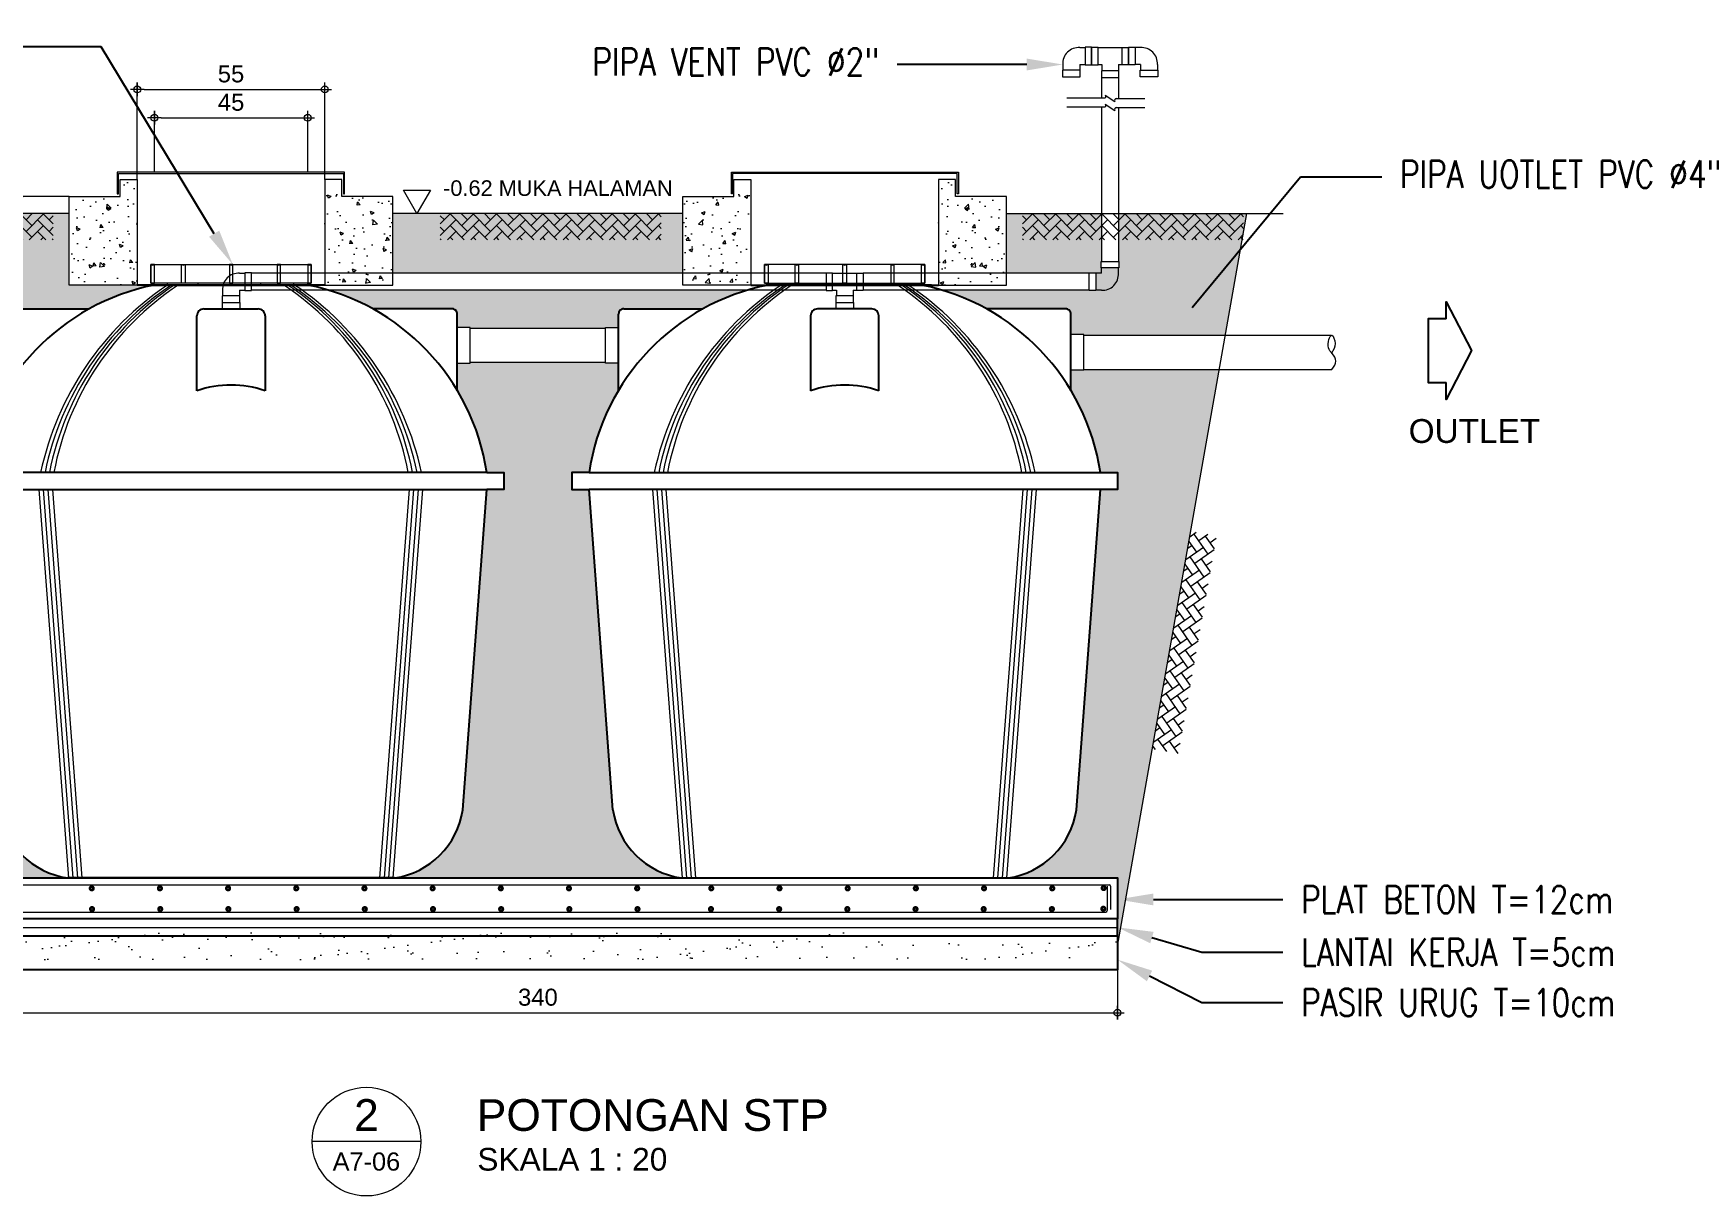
# Model space of a CAD drawing. Header units: millimetres. Extents: x -11 to 1625, y -267 to 180.
# Drawn here: x 839.73 to 863.97, y -136.41 to -119.35 of the extents above; entities that cross this region are included whole.
import ezdxf
from ezdxf import colors
from ezdxf.entities.mleader import LeaderData, LeaderLine
from ezdxf.enums import TextEntityAlignment as Align
from ezdxf.math import Vec2, Vec3

# ---------------------------------------------------------------- set-up
doc = ezdxf.new("R2010")
doc.units = ezdxf.units.MM
for name, color, linetype in [('$RECOVER_961030131422-228', 7, 'Continuous'), ('BALOK DET', 3, 'Continuous'), ('TANK', 5, 'Continuous')]:
    doc.layers.add(name, color=color, linetype=linetype)
for name, color, linetype, lineweight in [('ARSIR', 2, 'Continuous', 5), ('ARSIR WARNA', 43, 'Continuous', 0), ('CONC-SAND', 83, 'Continuous', 5), ('CONCRETE', 8, 'Continuous', 5), ('CONCRETE-COVER', 23, 'Continuous', 5), ('MANHOLE', 6, 'Continuous', 5), ('not', 7, 'Continuous', 20), ('PIPE', 4, 'Continuous', 15), ('plat', 3, 'Continuous', 25), ('STEEL', 20, 'Continuous', 5), ('TEXT KETERANGAN', 7, 'Continuous', 9), ('tul', 41, 'Continuous', 15), ('TULANGAN', 5, 'Continuous', 5), ('u', 6, 'Continuous', 20)]:
    doc.layers.add(name, color=color, linetype=linetype, lineweight=lineweight)
doc.styles.add('7', font='SAS_____.PFB', dxfattribs={"height": 200})
doc.styles.add('ATTR', font='romans.shx', dxfattribs={"width": 0.8, "height": 1.735066})
doc.styles.add('S', font='SIMPLEX', dxfattribs={"width": 1.1})
doc.styles.get("Standard").update_dxf_attribs({"font": 'ARIALUNI.TTF'})
doc.linetypes.add('BATTING', pattern='A,0.0001,-0.1,[134,ltypeshp.shx,S=0.1,R=0,X=-0.1,Y=0],-0.2,[134,ltypeshp.shx,S=0.1,R=180,X=0.1,Y=0],-0.1', length=0.4001)
doc.dimstyles.new('SK-20', dxfattribs={"dimtxt": 0.25, "dimasz": 0.1, "dimexe": 0.1, "dimexo": 0, "dimgap": 0.1, "dimtad": 1, "dimdec": 0, "dimlfac": 20, "dimzin": 12, "dimdsep": 46, "dimtxsty": 'Standard', "dimblk": 'BULAT', "dimcen": 0.1, "dimdle": 0.1, "dimclrd": 256, "dimclre": 256, "dimclrt": 256, "dimadec": 0, "dimazin": 3, "dimtfac": 1, "dimtdec": 0, "dimtix": 1, "dimtofl": 0, "dimtmove": 0, "dimatfit": 3, "dimldrblk": 'BULAT', "dimfxl": 0, "dimtolj": 1, "dimtzin": 0, "dimlwd": -1, "dimlwe": -1, "dimarcsym": 0})

# ---------------------------------------------------------------- blocks, each defined once
blk = doc.blocks.new('BULAT')
for p, q in [((-1, 0), (1, 0)), ((0, -1), (0, 1))]:
    blk.add_line(p, q)
blk.add_circle((0, 0), 0.5)
blk = doc.blocks.new('*D1035')
at = {"layer": 'Defpoints', "color": 0}
for p in [(838.631, -132.942), (855.631, -132.942), (855.631, -133.722)]:
    blk.add_point(p, dxfattribs=at)
at = {"layer": 'u'}
for p, q in [((838.631, -132.942), (838.631, -133.822)), ((855.631, -132.942), (855.631, -133.822)), ((838.731, -133.722), (855.531, -133.722))]:
    blk.add_line(p, q, dxfattribs=at)
at = {"layer": 'u', "xscale": 0.1, "yscale": 0.1, "zscale": 0.1, "rotation": 180}
blk.add_blockref('BULAT', (838.631, -133.722), dxfattribs=at)
at = {"layer": 'u', "xscale": 0.1, "yscale": 0.1, "zscale": 0.1}
blk.add_blockref('BULAT', (855.631, -133.722), dxfattribs=at)
at = {"layer": 'u', "insert": (847.131, -133.495), "char_height": 0.25, "attachment_point": 5}
blk.add_mtext('\\A1;340', dxfattribs=at)
blk = doc.blocks.new('*D1039')
at = {"layer": 'Defpoints', "color": 0}
for p in [(839.482, -121.743), (840.255, -121.743), (840.255, -121.993)]:
    blk.add_point(p, dxfattribs=at)
at = {"layer": 'u'}
for p, q in [((839.482, -121.643), (839.482, -121.543)), ((840.255, -121.743), (839.382, -121.743)), ((840.255, -121.993), (839.382, -121.993)), ((839.482, -122.093), (839.482, -122.193))]:
    blk.add_line(p, q, dxfattribs=at)
at = {"layer": 'u', "xscale": 0.1, "yscale": 0.1, "zscale": 0.1}
for p, rotation in [((839.482, -121.743), 270), ((839.482, -121.993), 90)]:
    blk.add_blockref('BULAT', p, dxfattribs=dict(at, rotation=rotation))
at = {"layer": 'u', "insert": (839.255, -121.868), "char_height": 0.25, "attachment_point": 5, "rotation": 90}
blk.add_mtext('\\A1;5', dxfattribs=at)
blk = doc.blocks.new('Ndtpd')
blk.add_line((0.747, 0), (-0.747, 0))
blk.add_circle((0, 0), 0.747)
at = {"flags": 4}
for tag, height, p in [('NO', 0.5, (0, 0.148)), ('NOLBR', 0.3, (0, -0.398))]:
    blk.add_attdef(tag, text='', height=height, dxfattribs=at).set_placement(p, align=Align.CENTER)
for tag, p, height in [('NDTPD', (1.516, 0.148), 0.5), ('SKALA', (1.523, -0.398), 0.3)]:
    blk.add_attdef(tag, p, '', height=height, dxfattribs=at)
blk = doc.blocks.new('*D1040')
at = {"layer": 'Defpoints', "color": 0}
for p in [(843.755, -120.589), (841.506, -121.389), (843.755, -121.389)]:
    blk.add_point(p, dxfattribs=at)
at = {"layer": 'u'}
for p, q in [((841.506, -121.389), (841.506, -120.489)), ((841.606, -120.589), (843.655, -120.589)), ((843.755, -121.389), (843.755, -120.489))]:
    blk.add_line(p, q, dxfattribs=at)
at = {"layer": 'u', "xscale": 0.1, "yscale": 0.1, "zscale": 0.1, "rotation": 180}
blk.add_blockref('BULAT', (841.506, -120.589), dxfattribs=at)
at = {"layer": 'u', "xscale": 0.1, "yscale": 0.1, "zscale": 0.1}
blk.add_blockref('BULAT', (843.755, -120.589), dxfattribs=at)
at = {"layer": 'u', "insert": (842.631, -120.362), "char_height": 0.25, "attachment_point": 5}
blk.add_mtext('\\A1;45', dxfattribs=at)
blk = doc.blocks.new('*D1041')
at = {"layer": 'Defpoints', "color": 0}
for p in [(844.005, -120.173), (841.255, -121.493), (844.005, -121.493)]:
    blk.add_point(p, dxfattribs=at)
at = {"layer": 'u'}
for p, q in [((841.255, -121.493), (841.255, -120.073)), ((841.355, -120.173), (843.905, -120.173)), ((844.005, -121.493), (844.005, -120.073))]:
    blk.add_line(p, q, dxfattribs=at)
at = {"layer": 'u', "xscale": 0.1, "yscale": 0.1, "zscale": 0.1, "rotation": 180}
blk.add_blockref('BULAT', (841.255, -120.173), dxfattribs=at)
at = {"layer": 'u', "xscale": 0.1, "yscale": 0.1, "zscale": 0.1}
blk.add_blockref('BULAT', (844.005, -120.173), dxfattribs=at)
at = {"layer": 'u', "insert": (842.63, -119.946), "char_height": 0.25, "attachment_point": 5}
blk.add_mtext('\\A1;55', dxfattribs=at)
blk = doc.blocks.new('PEIL')
blk.add_lwpolyline([(-0.188, 0.325), (0.188, 0.325), (0, 0)], close=True)
at = {"style": 'S', "width": 1.1, "flags": 4}
blk.add_attdef('CAT', (0.265, 0.036), '', height=0.2, dxfattribs=at)

msp = doc.modelspace()

# ---------------------------------------------------------------- hatches: boundary and pattern name
at = {"layer": 'ARSIR WARNA'}
h = msp.add_hatch(dxfattribs=at)
h.set_pattern_fill('AR-SAND', color=256, scale=0.01, style=0)
h.set_pattern_definition([(37.5, (-4.61285, -146.54818), (-0.01600031, 0.48941324), [0, -0.38608, 0, -0.4318, 0, -0.41275]), (7.5, (-4.61285, -146.5482), (0.4495233, 0.7168251), [0, -0.20828, 0, -0.34798, 0, -0.13335]), (327.5, (-4.92527, -146.54818), (0.79099237, 0.00143718), [0, -0.127, 0, -0.4572, 0, -0.5969]), (317.5, (-4.9253, -146.5482), (0.76355645, 0.2229293), [0, -0.0635, 0, -0.29972, 0, -0.3429])])
h.paths.add_polyline_path([(840.2551476, -121.9933769), (836.7350737, -121.9934077), (837.0060667, -123.5302857), (839.1237093, -123.5302857), (839.1237093, -123.5176535), (839.3150541, -123.5176535), (839.3150541, -123.4683561, -0.4419456033), (839.3900541, -123.3933561), (840.5498858, -123.3933561, -0.0773210812), (841.5051476, -123.0433561), (841.2551476, -123.0433561), (840.2551476, -123.0433561)])
h.paths.add_polyline_path([(839.3150541, -124.5857332), (839.3150541, -124.0388395), (839.1237093, -124.0388395), (839.1237093, -124.0302857), (837.0942302, -124.0302857), (838.6305796, -132.7433561), (838.6305796, -132.2433561), (838.6305796, -131.7433561), (840.2334937, -131.7433561, -0.3309126337), (839.2305796, -130.7433561), (838.8805796, -126.0433561), (838.6305796, -126.0433561), (838.6305796, -125.7933561), (838.8805796, -125.7933561, -0.0978899912)])
h.paths.add_polyline_path([(848.3150541, -124.5856975), (848.3150541, -124.1888395), (848.1237093, -124.1888395), (848.1237093, -124.1802857), (846.1374499, -124.1802857), (846.1374499, -124.1888395), (845.9461051, -124.1888395), (845.9461051, -124.5856975, -0.0979062404), (846.3805796, -125.7933561), (846.6305796, -125.7933561), (846.6305796, -126.0433561), (846.3805796, -126.0433561), (846.0305796, -130.7433561, -0.3309126337), (845.0276655, -131.7433561), (849.2334937, -131.7433561, -0.3309126337), (848.2305796, -130.7433561), (847.8805796, -126.0433561), (847.6305796, -126.0433561), (847.6305796, -125.7933561), (847.8805796, -125.7933561, -0.0979062404)])
h.paths.add_polyline_path([(848.3150541, -123.4683561, -0.4419456033), (848.3900541, -123.3933561), (849.5500247, -123.3933561, -0.0536291194), (850.2023542, -123.1188908), (844.058805, -123.1188908, -0.0536291194), (844.7111345, -123.3933561), (845.8711051, -123.3933561, -0.4419456033), (845.9461051, -123.4683561), (845.9461051, -123.6676535), (846.1374499, -123.6676535), (846.1374499, -123.6802857), (848.1237093, -123.6802857), (848.1237093, -123.6676535), (848.3150541, -123.6676535)])
h.paths.add_polyline_path([(849.2560126, -121.9933561), (845.0051466, -121.9933831), (845.0051466, -122.8702658), (849.2560126, -122.8702658)])
h.paths.add_polyline_path([(855.3968711, -121.9933561), (854.0060116, -121.9933561), (854.0060116, -122.8700695), (855.2160795, -122.8700695), (855.2160795, -122.8644754), (855.3118256, -122.8644754), (855.3118256, -122.8700695), (855.3967735, -122.8700695), (855.3967735, -122.7923528), (855.3922567, -122.7923528), (855.3922567, -122.6954854), (855.3968711, -122.6954854)])
h.paths.add_polyline_path([(857.5260946, -121.9933561), (855.6454961, -121.9933561), (855.6454961, -122.6954854), (855.6499154, -122.6954854), (855.6499154, -122.7923528), (855.3967735, -122.7923528), (855.3967735, -122.8700695), (855.3118256, -122.8700695), (855.3118256, -123.1242885), (855.2160795, -123.1242885), (855.2160795, -123.1186945), (853.058618, -123.1186945, -0.0536504505), (853.7112735, -123.3933561), (854.8711051, -123.3933561, -0.4419456033), (854.9461051, -123.4683561), (854.9461051, -123.7676535), (855.1374499, -123.7676535), (855.1374499, -123.7802857), (857.2110107, -123.7802857)])
h.paths.add_polyline_path([(857.1228472, -124.2802857), (855.1374499, -124.2802857), (855.1374499, -124.2888395), (854.9461051, -124.2888395), (854.9461051, -124.5857332, -0.0978899912), (855.3805796, -125.7933561), (855.6305796, -125.7933561), (855.6305796, -126.0433561), (855.3805796, -126.0433561), (855.0305796, -130.7433561, -0.3309126337), (854.0276655, -131.7433561), (855.6305796, -131.7433561), (855.6305796, -132.2433561), (855.6305796, -132.7433561)])
h.paths.add_polyline_path([(837.709491, -131.7183561), (838.5737767, -131.7183561), (838.5737767, -132.1683561), (837.709491, -132.1683561)], flags=25)
h.paths.add_polyline_path([(837.4954599, -124.5821481), (838.7514123, -124.5821481), (838.7514123, -124.9571481), (837.4954599, -124.9571481)], flags=24)
h = msp.add_hatch(dxfattribs=at)
h.set_pattern_fill('AR-HBONE', color=256, scale=0.03, style=0)
h.set_pattern_definition([(135.0005, (1162.1481, -35.95721), (-1.485e-06, 0.169705627), [0.36, -0.12]), (45.0005, (1162.06324, -35.87236), (-1.485e-06, 0.169705627), [0.36, -0.12])])
h.paths.add_polyline_path([(836.7818511, -121.9934073), (840.0221293, -121.9933789), (840.0221327, -122.3778561), (836.7818544, -122.3778844)])
h = msp.add_hatch(dxfattribs=at)
h.set_pattern_fill('AR-HBONE', color=256, scale=0.03, style=0)
h.set_pattern_definition([(45, (523.57271, -35.96001), (1e-17, 0.169705627), [0.36, -0.12]), (135, (523.65756, -35.87516), (1e-17, 0.169705627), [0.36, -0.12])])
h.paths.add_polyline_path([(848.9397076, -121.9933561), (845.6994293, -121.9933561), (845.6994293, -122.3778333), (848.9397076, -122.3778333)])
h = msp.add_hatch(dxfattribs=at)
h.set_pattern_fill('AR-HBONE', color=256, scale=0.03, style=0)
h.set_pattern_definition([(45, (532.11228, -35.96001), (1e-17, 0.169705627), [0.36, -0.12]), (135, (532.19713, -35.87516), (1e-17, 0.169705627), [0.36, -0.12])])
h.paths.add_polyline_path([(857.4792787, -121.9933561), (854.2390005, -121.9933561), (854.2390005, -122.3778333), (857.4792787, -122.3778333)])
h = msp.add_hatch(dxfattribs=at)
h.set_pattern_fill('AR-HBONE', color=256, scale=0.03, angle=80, style=0)
h.set_pattern_definition([(125, (554.9508, 14.14422), (-0.167127418, 0.029469073), [0.36, -0.12]), (215, (554.88197, 14.24252), (-0.167127418, 0.029469073), [0.36, -0.12])])
h.paths.add_polyline_path([(856.7084936, -126.6623088), (856.1458252, -129.8533599), (856.5244613, -129.9201237), (857.0871297, -126.7290726)])
h = msp.add_hatch(dxfattribs=at)
h.set_pattern_fill('AR-SAND', color=256, scale=0.01, style=0)
h.set_pattern_definition([(37.5, (838.63066, -132.94245), (-0.016, 0.489413), [0, -0.38608, 0, -0.4318, 0, -0.41275]), (7.5, (838.63066, -132.94245), (0.449523, 0.716825), [0, -0.20828, 0, -0.34798, 0, -0.13335]), (327.5, (838.31824, -132.94245), (0.790992, 0.001437), [0, -0.127, 0, -0.4572, 0, -0.5969]), (317.5, (838.31824, -132.94245), (0.763556, 0.22293), [0, -0.0635, 0, -0.29972, 0, -0.3429])])
h.paths.add_polyline_path([(855.6308191, -132.5433561), (838.6306594, -132.5433561), (838.6306594, -132.9424506), (855.6308191, -132.9424506)])
at = {"layer": 'CONCRETE'}
h = msp.add_hatch(dxfattribs=at)
h.set_pattern_fill('AR-CONC', color=256, scale=0.075, style=0)
h.set_pattern_definition([(130, (1268.46745, -7.07223), (-0.53794514, -0.0470641), [0.05625, -0.61875]), (185, (1268.46745, -7.0722), (0.1040635, 0.5641441), [0.045, -0.495]), (79.5486, (1268.4226, -7.07615), (-0.43388204, 0.51707966), [0.04780514, -0.5258566]), (133.8158, (1268.46745, -6.9222), (-0.8004308, -0.1241393), [0.084375, -0.928125]), (83.3644, (1268.40074, -6.9326), (-0.700997, 0.7305884), [0.0717077, -0.7887847]), (188.8158, (1268.46745, -6.9222), (-0.7009965, 0.730589), [0.0675, -0.7425]), (159, (1268.39245, -6.95973), (-0.4476803, -0.30196417), [0.05625, -0.61875]), (214, (1268.39245, -6.9597), (-0.1824865, 0.5438625), [0.045, -0.495]), (108.5486, (1268.35514, -6.9849), (-0.630167, 0.2418979), [0.04780514, -0.5258566]), (142.5, (1268.46745, -7.07223), (-0.00911989, 0.24967039), [0, -0.489, 0, -0.5025, 0, -0.496875]), (172.5, (1268.46745, -7.07223), (-0.19730215, 0.29580878), [0, -0.2865, 0, -0.47775, 0, -0.189375]), (212.5, (1268.6347, -7.07223), (-0.40036683, -0.01691615), [0, -0.1875, 0, -0.585, 0, -0.77625]), (222.5, (1268.7097, -7.07223), (-0.43738963, 0.07507874), [0, -0.24375, 0, -0.3885, 0, -0.55125])])
h.paths.add_polyline_path([(844.0051466, -123.0433561), (845.0051466, -123.0433561), (845.0051466, -121.7433561), (844.2551466, -121.7433561), (844.2551466, -121.4933561), (844.0051466, -121.4933561)])
h.paths.add_polyline_path([(840.2551476, -123.0433561), (841.2551476, -123.0433561), (841.2551476, -121.4933561), (841.0051476, -121.4933561), (841.0051476, -121.7433561), (840.2551476, -121.7433561)])
h = msp.add_hatch(dxfattribs=at)
h.set_pattern_fill('AR-CONC', color=256, scale=0.075, style=0)
h.set_pattern_definition([(50, (425.7937, -7.07223), (0.53794514, -0.0470641), [0.05625, -0.61875]), (355, (425.7937, -7.0722), (-0.1040635, 0.5641441), [0.045, -0.495]), (100.4514, (425.83854, -7.07615), (0.43388204, 0.51707966), [0.04780514, -0.5258566]), (46.1842, (425.7937, -6.9222), (0.8004308, -0.1241393), [0.084375, -0.928125]), (96.6356, (425.8604, -6.9326), (0.700997, 0.7305884), [0.0717077, -0.7887847]), (351.1842, (425.7937, -6.9222), (0.7009965, 0.730589), [0.0675, -0.7425]), (21, (425.8687, -6.95973), (0.4476803, -0.30196417), [0.05625, -0.61875]), (326, (425.8687, -6.9597), (0.1824865, 0.5438625), [0.045, -0.495]), (71.4514, (425.906, -6.9849), (0.630167, 0.2418979), [0.04780514, -0.5258566]), (37.5, (425.79371, -7.07223), (0.00911989, 0.24967039), [0, -0.489, 0, -0.5025, 0, -0.496875]), (7.5, (425.79371, -7.07223), (0.19730215, 0.29580878), [0, -0.2865, 0, -0.47775, 0, -0.189375]), (327.5, (425.62646, -7.07223), (0.40036683, -0.01691615), [0, -0.1875, 0, -0.585, 0, -0.77625]), (317.5, (425.55146, -7.07223), (0.43738963, 0.07507874), [0, -0.24375, 0, -0.3885, 0, -0.55125])])
h.paths.add_polyline_path([(850.2560126, -121.4933561), (850.0060126, -121.4933561), (850.0060126, -121.7433561), (849.2560126, -121.7433561), (849.2560126, -123.0433561), (850.2560126, -123.0433561)])
h.paths.add_polyline_path([(854.0060116, -121.7433561), (853.2560116, -121.7433561), (853.2560116, -121.4933561), (853.0060116, -121.4933561), (853.0060116, -123.0433561), (854.0060116, -123.0433561)])

# ---------------------------------------------------------------- linework, layer by layer
at = {"color": 7}
for points in [[(860.4514677, -123.5390704), (860.4514677, -123.2906809), (860.8220052, -124.0061882), (860.8220052, -124.0061882), (860.4514677, -124.7216955), (860.4514677, -124.4733059)], [(860.4514677, -123.5390704), (860.1867975, -123.5390704), (860.1867975, -124.4733059), (860.4514677, -124.4733059)]]:
    msp.add_lwpolyline(points, dxfattribs=at)
at = {"layer": 'ARSIR', "color": 1, "linetype": 'BATTING', "ltscale": 0.25}
msp.add_line((838.6305796, -132.4683561), (855.6305796, -132.4683561), dxfattribs=at)
at = {"layer": 'BALOK DET', "color": 4, "const_width": 0.04, "flags": 128}
for points in [[(840.611946, -131.8960232, 1), (840.561946, -131.8960232, 1)], [(841.611946, -131.8960232, 1), (841.561946, -131.8960232, 1)], [(842.611946, -131.8960232, 1), (842.561946, -131.8960232, 1)], [(843.611946, -131.8960232, 1), (843.561946, -131.8960232, 1)], [(844.611946, -131.8960232, 1), (844.561946, -131.8960232, 1)], [(845.611946, -131.8960232, 1), (845.561946, -131.8960232, 1)], [(846.611946, -131.8960232, 1), (846.561946, -131.8960232, 1)], [(847.611946, -131.8960232, 1), (847.561946, -131.8960232, 1)], [(848.611946, -131.8960232, 1), (848.561946, -131.8960232, 1)], [(849.6492132, -131.8960232, -1), (849.6992132, -131.8960232, -1)], [(850.6492132, -131.8960232, -1), (850.6992132, -131.8960232, -1)], [(851.6492132, -131.8960232, -1), (851.6992132, -131.8960232, -1)], [(852.6492132, -131.8960232, -1), (852.6992132, -131.8960232, -1)], [(853.6492132, -131.8960232, -1), (853.6992132, -131.8960232, -1)], [(854.6492132, -131.8960232, -1), (854.6992132, -131.8960232, -1)], [(855.4037132, -131.891512, -1), (855.4537132, -131.891512, -1)], [(840.616946, -132.2005232, 1), (840.566946, -132.2005232, 1)], [(841.616946, -132.2005232, 1), (841.566946, -132.2005232, 1)], [(842.616946, -132.2005232, 1), (842.566946, -132.2005232, 1)], [(843.616946, -132.2005232, 1), (843.566946, -132.2005232, 1)], [(844.616946, -132.2005232, 1), (844.566946, -132.2005232, 1)], [(845.616946, -132.2005232, 1), (845.566946, -132.2005232, 1)], [(846.616946, -132.2005232, 1), (846.566946, -132.2005232, 1)], [(847.616946, -132.2005232, 1), (847.566946, -132.2005232, 1)], [(848.616946, -132.2005232, 1), (848.566946, -132.2005232, 1)], [(849.6442132, -132.2005232, -1), (849.6942132, -132.2005232, -1)], [(850.6442132, -132.2005232, -1), (850.6942132, -132.2005232, -1)], [(851.6442132, -132.2005232, -1), (851.6942132, -132.2005232, -1)], [(852.6442132, -132.2005232, -1), (852.6942132, -132.2005232, -1)], [(853.6442132, -132.2005232, -1), (853.6942132, -132.2005232, -1)], [(854.6442132, -132.2005232, -1), (854.6942132, -132.2005232, -1)], [(855.3987132, -132.196012, -1), (855.4487132, -132.196012, -1)]]:
    msp.add_lwpolyline(points, format="xyb", close=True, dxfattribs=at)
at = {"layer": 'CONC-SAND', "lineweight": 9, "ltscale": 3}
for p, q in [((854.8881283, -120.2967426, 10.5785426), (855.4318673, -120.2967426, 10.5785426)), ((854.8881283, -120.4288182, 10.5785426), (855.4318673, -120.4288182, 10.5785426)), ((855.4525962, -120.2549983, 10.5785426), (855.5934337, -120.3485729, 10.5785426)), ((855.4525962, -120.387074, 10.5785426), (855.5934337, -120.4806485, 10.5785426)), ((855.6141627, -120.3068286, 10.5785426), (856.0315981, -120.3068286, 10.5785426)), ((855.6141627, -120.4389043, 10.5785426), (856.0315981, -120.4389043, 10.5785426))]:
    msp.add_line(p, q, dxfattribs=at)
for centre, radius, start, end in [((855.4382615, -120.273899, 10.5785426), 0.0237216, 254.36226122, 52.82248498), ((855.4382615, -120.4059746, 10.5785426), 0.0237216, 254.36226122, 52.82248498), ((855.6134906, -120.3325137, 10.5785426), 0.0256938, 88.50109251, 218.68365369), ((855.6134906, -120.4645893, 10.5785426), 0.0256938, 88.50109251, 218.68365369)]:
    msp.add_arc(centre, radius, start, end, dxfattribs=at)
at = {"layer": 'CONCRETE-COVER'}
for p, q in [((840.2551182, -121.9933769), (836.198755, -121.9934124)), ((849.2560126, -121.9933561), (845.0051466, -121.9933831)), ((854.0060116, -121.9933561), (858.0623748, -121.9933561)), ((855.6305796, -132.7433561), (857.5260946, -121.9933561))]:
    msp.add_line(p, q, dxfattribs=at)
for points in [[(840.2551476, -123.0433561), (840.2551476, -121.7433561), (841.0051476, -121.7433561), (841.0051476, -121.4933561), (841.2551476, -121.4933561), (841.2551476, -123.0433561), (840.2551476, -123.0433561)], [(845.0051466, -123.0433561), (845.0051466, -121.7433561), (844.2551466, -121.7433561), (844.2551466, -121.4933561), (844.0051466, -121.4933561), (844.0051466, -123.0433561), (845.0051466, -123.0433561)], [(849.2560126, -123.0433561), (849.2560126, -121.7433561), (850.0060126, -121.7433561), (850.0060126, -121.4933561), (850.2560126, -121.4933561), (850.2560126, -123.0433561), (849.2560126, -123.0433561)], [(854.0060116, -123.0433561), (854.0060116, -121.7433561), (853.2560116, -121.7433561), (853.2560116, -121.4933561), (853.0060116, -121.4933561), (853.0060116, -123.0433561), (854.0060116, -123.0433561)]]:
    msp.add_lwpolyline(points, dxfattribs=at)
at = {"layer": 'MANHOLE', "ltscale": 3}
for p, q in [((841.5051476, -123.0433561), (841.5051476, -123.0166491)), ((841.7004333, -123.0433561), (841.7004333, -123.0166491)), ((842.146542, -123.0433561), (842.146542, -123.0166491)), ((843.0657574, -123.0433561), (843.0657574, -123.0166491)), ((843.5521078, -123.0433561), (843.5521078, -123.0166491)), ((843.7551476, -123.0433561), (843.7551476, -123.0166491)), ((850.5060116, -123.0433561), (850.5060116, -123.0166491)), ((850.7090515, -123.0433561), (850.7090515, -123.0166491)), ((851.1954018, -123.0433561), (851.1954018, -123.0166491)), ((852.1146172, -123.0433561), (852.1146172, -123.0166491)), ((852.5607259, -123.0433561), (852.5607259, -123.0166491)), ((852.7560116, -123.0433561), (852.7560116, -123.0166491))]:
    msp.add_line(p, q, dxfattribs=at)
for points in [[(843.8051476, -123.0166491), (841.4560116, -123.0166491), (841.4560116, -122.7410633), (843.8051476, -122.7410633)], [(841.5060116, -122.7410633), (841.4560116, -122.7410633), (841.4560116, -123.0166491), (841.5060116, -123.0166491)], [(841.905271, -122.7410633), (841.955271, -122.7410633), (841.955271, -123.0166491), (841.905271, -123.0166491)], [(842.6555796, -122.7410633), (842.6055796, -122.7410633), (842.6055796, -123.0166491), (842.6555796, -123.0166491)], [(843.3558882, -122.7410633), (843.3058882, -122.7410633), (843.3058882, -123.0166491), (843.3558882, -123.0166491)], [(843.8051476, -122.7410633), (843.7551476, -122.7410633), (843.7551476, -123.0166491), (843.8051476, -123.0166491)], [(850.4560116, -123.0166491), (852.8051476, -123.0166491), (852.8051476, -122.7410633), (850.4560116, -122.7410633)], [(850.4560116, -122.7410633), (850.5060116, -122.7410633), (850.5060116, -123.0166491), (850.4560116, -123.0166491)], [(850.905271, -122.7410633), (850.955271, -122.7410633), (850.955271, -123.0166491), (850.905271, -123.0166491)], [(851.6055796, -122.7410633), (851.6555796, -122.7410633), (851.6555796, -123.0166491), (851.6055796, -123.0166491)], [(852.3558882, -122.7410633), (852.3058882, -122.7410633), (852.3058882, -123.0166491), (852.3558882, -123.0166491)], [(852.7551476, -122.7410633), (852.8051476, -122.7410633), (852.8051476, -123.0166491), (852.7551476, -123.0166491)]]:
    msp.add_lwpolyline(points, close=True, dxfattribs=at)
for centre in [(841.4810116, -122.717271), (841.930271, -122.717271), (842.6305796, -122.717271), (843.3308882, -122.717271), (843.7801476, -122.717271), (850.4810116, -122.717271), (850.930271, -122.717271), (851.6305796, -122.717271), (852.3308882, -122.717271), (852.7801476, -122.717271)]:
    msp.add_arc(centre, 0.0345119, 223.58202125, 316.41797875, dxfattribs=at)
at = {"layer": 'PIPE', "ltscale": 3}
for p, q in [((855.0779442, -119.5585417, -7.0523617), (855.1567822, -119.5585417, 3.7377517)), ((855.346397, -119.5585516, 32.1587695), (855.6997203, -119.5585516, 32.1587695)), ((855.9681731, -119.5585417, -7.0523617), (855.8893351, -119.5585417, 3.7377517)), ((854.8293192, -119.8071667, -7.0523617), (854.8293192, -119.8921147, -7.0523617)), ((855.0779442, -119.8071667, 3.7377517), (855.1567822, -119.8071667, 3.7377517)), ((855.0779442, -119.8071667, -7.0523617), (855.0779442, -119.8921147, -7.0523617)), ((855.346397, -119.8071766, 32.1587695), (855.4011836, -119.8071766, 32.1587695)), ((855.3968711, -119.9954045, 21.368656), (855.3968711, -120.2967426, 21.368656)), ((855.4011836, -119.8071766, -6.8407909), (855.4011836, -119.9015358, -6.8407909)), ((855.6449336, -119.8071766, 32.1587695), (855.6997203, -119.8071766, 32.1587695)), ((855.6449336, -119.8071766, -6.8407909), (855.6449336, -119.9015358, -6.8407909)), ((855.6454961, -119.9954045, 21.368656), (855.6454961, -120.3068286, 21.368656)), ((855.9681731, -119.8071667, 3.7377517), (855.8893351, -119.8071667, 3.7377517)), ((855.9681731, -119.8071667, -7.0523617), (855.9681731, -119.8921147, -7.0523617)), ((856.2167981, -119.8071667, -7.0523617), (856.2167981, -119.8921147, -7.0523617)), ((855.3968711, -120.4288182, 21.368656), (855.3968711, -122.6954854, 21.368656)), ((855.6454961, -120.4389043, 21.368656), (855.6454961, -122.6954854, 21.368656)), ((842.7548921, -122.8701683), (842.8337301, -122.8701683, 10.7901134)), ((851.3600492, -122.8702658, 10.7901134), (842.9294762, -122.8702658, 10.7901134)), ((851.4539179, -122.8699818, 38.9995603), (851.8072413, -122.8699818, 38.9995603)), ((855.2160795, -122.8700695, 10.5785426), (851.90111, -122.8700695, 10.5785426)), ((855.3967735, -122.8700695, 10.5785426), (855.3118256, -122.8700695, 10.5785426)), ((855.3967735, -122.8700695, 21.368656), (855.3967735, -122.7912315, 21.368656)), ((855.6453985, -122.8700695, 10.5785426), (855.6453985, -122.7912315, 21.368656)), ((842.5062671, -123.1187933), (842.5062671, -123.2037413)), ((842.7548921, -123.1187933, 10.7901134), (842.8337301, -123.1187933, 10.7901134)), ((842.7548921, -123.1187933), (842.7548921, -123.2037413)), ((851.3600492, -123.1188908, 10.7901134), (842.9294762, -123.1188908, 10.7901134)), ((851.4539179, -123.1186068, 38.9995603), (851.5087046, -123.1186068, 38.9995603)), ((851.5087046, -123.1186068), (851.5087046, -123.2037413)), ((851.7524546, -123.1186068, 38.9995603), (851.8072413, -123.1186068, 38.9995603)), ((851.7524546, -123.1186068), (851.7524546, -123.2037413)), ((855.2160795, -123.1186945, 10.5785426), (851.90111, -123.1186945, 10.5785426)), ((855.3967735, -123.1186945, 10.5785426), (855.3118256, -123.1186945, 10.5785426))]:
    msp.add_line(p, q, dxfattribs=at)
at = {"layer": 'PIPE'}
for p, q in [((848.1221525, -123.6802857), (846.1374499, -123.6802857)), ((855.1390067, -123.7802857), (858.7700878, -123.7802857)), ((848.1221525, -124.1802857), (846.1374499, -124.1802857)), ((855.1390067, -124.2802857), (858.7759077, -124.2802857))]:
    msp.add_line(p, q, dxfattribs=at)
at = {"layer": 'PIPE', "ltscale": 3}
for points, elevation in [([(855.2525283, -119.5529477), (855.1567822, -119.5529477), (855.1567822, -119.8127608), (855.2525283, -119.8127608)], 3.7377517), ([(855.2525283, -119.8102136), (855.346397, -119.8102136), (855.346397, -119.5554949), (855.2525283, -119.5554949)], 3.7377517), ([(855.793589, -119.8102136), (855.6997203, -119.8102136), (855.6997203, -119.5554949), (855.793589, -119.5554949)], 3.7377517), ([(855.793589, -119.5529477), (855.8893351, -119.5529477), (855.8893351, -119.8127608), (855.793589, -119.8127608)], 3.7377517), ([(855.0835382, -119.9878608), (855.0835382, -119.8921147), (854.8237251, -119.8921147), (854.8237251, -119.9878608)], -7.0523617), ([(855.650418, -119.9954045), (855.650418, -119.9015358), (855.3956993, -119.9015358), (855.3956993, -119.9954045)], -6.8407909), ([(855.962579, -119.9878608), (855.962579, -119.8921147), (856.2223921, -119.8921147), (856.2223921, -119.9878608)], -7.0523617), ([(842.9294762, -122.8645743), (842.8337301, -122.8645743), (842.8337301, -123.1243874), (842.9294762, -123.1243874)], 10.7901134), ([(851.3600492, -123.1216438), (851.4539179, -123.1216438), (851.4539179, -122.8669251), (851.3600492, -122.8669251)], 10.5785426), ([(851.90111, -123.1216438), (851.8072413, -123.1216438), (851.8072413, -122.8669251), (851.90111, -122.8669251)], 10.5785426), ([(855.2160795, -122.8644754), (855.3118256, -122.8644754), (855.3118256, -123.1242885), (855.2160795, -123.1242885)], 10.5785426)]:
    msp.add_lwpolyline(points, close=True, dxfattribs=dict(at, elevation=elevation))
at = {"layer": 'PIPE', "elevation": 21.368656}
msp.add_lwpolyline([(855.3922567, -122.6954854), (855.6499154, -122.6954854), (855.6499154, -122.7923528), (855.3922567, -122.7923528)], close=True, dxfattribs=at)
at = {"layer": 'PIPE', "ltscale": 3}
for points in [[(842.7604862, -123.2994874), (842.7604862, -123.2037413), (842.500673, -123.2037413), (842.500673, -123.2994874)], [(842.5032202, -123.3933561), (842.5032202, -123.2994874), (842.757939, -123.2994874), (842.757939, -123.3933561)], [(851.7604862, -123.2994874), (851.7604862, -123.2037413), (851.500673, -123.2037413), (851.500673, -123.2994874)], [(851.5032202, -123.3933561), (851.5032202, -123.2994874), (851.757939, -123.2994874), (851.757939, -123.3933561)]]:
    msp.add_lwpolyline(points, close=True, dxfattribs=at)
at = {"layer": 'PIPE'}
for points in [[(846.1374499, -123.6676535), (845.9461051, -123.6676535), (845.9461051, -124.1888395), (846.1374499, -124.1888395)], [(848.1237093, -123.6676535), (848.3150541, -123.6676535), (848.3150541, -124.1888395), (848.1237093, -124.1888395)], [(855.1374499, -123.7676535), (854.9461051, -123.7676535), (854.9461051, -124.2888395), (855.1374499, -124.2888395)]]:
    msp.add_lwpolyline(points, close=True, dxfattribs=at)
at = {"layer": 'PIPE', "ltscale": 3}
for centre, start, end in [((855.0621602, -119.7913828, -7.0523617), 86.12194351, 183.87805649), ((855.983957, -119.7913828, -7.0523617), 356.12194351, 93.87805649), ((842.7391082, -123.1030094), 86.12194351, 183.87805649), ((855.4125575, -122.8858534, 10.5785426), 266.12194351, 3.87805649)]:
    msp.add_arc(centre, 0.2333754, start, end, dxfattribs=at)
msp.add_spline([(858.7759077, -124.2802857), (858.8361595, -124.1583096), (858.7803171, -124.046713), (858.7253612, -123.963015), (858.7759077, -123.7802857), (858.8221979, -123.9002426), (858.7733344, -124.0397378)], degree=3, dxfattribs=at)
at = {"layer": 'plat', "color": 3}
msp.add_line((855.6305796, -131.7433561), (855.6305796, -132.3433561), dxfattribs=at)
for points in [[(838.6305796, -131.7433561), (855.6305796, -131.7433561), (855.6305796, -132.3433561), (838.6305796, -132.3433561)], [(838.6305796, -132.3433561), (838.6305796, -132.5933561), (855.6308191, -132.5933561), (855.6308191, -132.3433561)], [(855.6308191, -133.0933561), (838.6306594, -133.0933561), (838.6306594, -132.5933561), (855.6308191, -132.5933561)]]:
    msp.add_lwpolyline(points, close=True, dxfattribs=at)
at = {"layer": 'STEEL', "lineweight": 9}
for points in [[(844.2779496, -121.7063506), (844.2929496, -121.7063506), (844.2929496, -121.3893544), (840.9600493, -121.3893544), (840.9600493, -121.7059779), (840.9793039, -121.7059779), (840.9793039, -121.4043544), (844.2779496, -121.4043544), (844.2779496, -121.7063506)], [(849.9832096, -121.7063506), (849.9682096, -121.7063506), (849.9682096, -121.3893544), (853.3011099, -121.3893544), (853.3011099, -121.7059779), (853.2818553, -121.7059779), (853.2818553, -121.4043544), (849.9832096, -121.4043544), (849.9832096, -121.7063506)]]:
    msp.add_lwpolyline(points, dxfattribs=at)
at = {"layer": 'TANK', "color": 7}
for p, q in [((841.5051476, -123.0433561), (841.2551476, -123.0433561)), ((844.0051466, -123.0433561), (843.7555796, -123.0433561)), ((850.2560126, -123.0433561), (850.5055796, -123.0433561)), ((852.7560116, -123.0433561), (853.0060116, -123.0433561))]:
    msp.add_line(p, q, dxfattribs=at)
at = {"layer": 'TANK'}
for p, q in [((842.6305796, -123.0433561), (841.3555796, -123.0433561)), ((841.3555796, -123.0433561), (843.7805796, -123.0433561)), ((843.9055796, -123.0433561), (842.6305796, -123.0433561)), ((850.3555796, -123.0433561), (851.6305796, -123.0433561)), ((852.9055796, -123.0433561), (850.4805796, -123.0433561)), ((851.6305796, -123.0433561), (852.9055796, -123.0433561)), ((839.3900541, -123.3933561), (840.5498858, -123.3933561)), ((842.1305796, -124.5933561), (842.1305796, -123.4933561)), ((842.2304847, -123.3933561), (843.0306746, -123.3933561)), ((843.1305796, -123.4933561), (843.1305796, -124.5933561)), ((845.8711051, -123.3933561), (844.7111345, -123.3933561)), ((845.9461051, -124.5933561), (845.9461051, -123.4683561)), ((848.3150541, -124.5933561), (848.3150541, -123.4683561)), ((848.3900541, -123.3933561), (849.5500247, -123.3933561)), ((851.1305796, -123.4933561), (851.1305796, -124.5933561)), ((852.0306746, -123.3933561), (851.2304847, -123.3933561)), ((852.1305796, -124.5933561), (852.1305796, -123.4933561)), ((854.8711051, -123.3933561), (853.7112735, -123.3933561)), ((854.9461051, -124.5933561), (854.9461051, -123.4683561)), ((846.0305796, -130.7433561), (846.3805796, -126.0433561)), ((848.2305796, -130.7433561), (847.8805796, -126.0433561)), ((855.0305796, -130.7433561), (855.3805796, -126.0433561)), ((845.0276655, -131.7433561), (840.2334937, -131.7433561)), ((849.2334937, -131.7433561), (854.0276655, -131.7433561))]:
    msp.add_line(p, q, dxfattribs=at)
for points in [[(846.3805796, -125.7933561), (838.8805796, -125.7933561)], [(846.3805796, -125.7933561), (846.6305796, -125.7933561), (846.6305796, -126.0433561), (846.3805796, -126.0433561)], [(847.8805796, -125.7933561), (847.6305796, -125.7933561), (847.6305796, -126.0433561), (847.8805796, -126.0433561)], [(847.8805796, -125.7933561), (855.3805796, -125.7933561)], [(855.3805796, -125.7933561), (855.6305796, -125.7933561), (855.6305796, -126.0433561), (855.3805796, -126.0433561)], [(838.8805796, -126.0433561), (838.8805796, -126.0433561), (846.3805796, -126.0433561)], [(855.3805796, -126.0433561), (855.3805796, -126.0433561), (847.8805796, -126.0433561)]]:
    msp.add_lwpolyline(points, dxfattribs=at)
for centre, radius, start, end in [((842.1523959, -126.2885109), 3.3090724, 101.2796654, 171.39419428), ((843.1091897, -126.2883071), 3.3086204, 8.60342095, 78.74155784), ((851.1519696, -126.2883071), 3.3086204, 101.25844216, 171.39657905), ((852.1087633, -126.2885109), 3.3090724, 8.60580572, 78.7203346), ((842.2305321, -123.4933086), 0.0999525, 89.97278736, 180.02721264), ((843.0306271, -123.4933086), 0.0999525, 359.97278736, 90.02721264), ((845.8744655, -123.4649956), 0.0717183, 357.31435742, 92.68564258), ((848.3866937, -123.4649956), 0.0717183, 87.31435742, 182.68564258), ((851.2305321, -123.4933086), 0.0999525, 89.97278736, 180.02721264), ((852.0306271, -123.4933086), 0.0999525, 359.97278736, 90.02721264), ((854.8744655, -123.4649956), 0.0717183, 357.31435742, 92.68564258), ((842.6305796, -126.0546693), 1.5444857, 71.11120752, 108.88879248), ((851.6305796, -126.0546693), 1.5444857, 71.11120752, 108.88879248), ((840.4047949, -130.5686374), 1.1871429, 188.46329673, 261.70342481), ((844.8563643, -130.5686374), 1.1871429, 278.29657519, 351.53670327), ((849.4047949, -130.5686374), 1.1871429, 188.46329673, 261.70342481), ((853.8563643, -130.5686374), 1.1871429, 278.29657519, 351.53670327)]:
    msp.add_arc(centre, radius, start, end, dxfattribs=at)
at = {"layer": 'tul'}
for p, q in [((838.7484174, -131.8434733), (855.5105796, -131.8433561)), ((855.4805796, -131.866012), (855.4805796, -132.2233561)), ((855.5305796, -131.8633561), (855.5305796, -132.205012)), ((838.8005796, -132.2433561), (855.4605796, -132.2433561))]:
    msp.add_line(p, q, dxfattribs=at)
for centre, start, end in [((855.5105796, -131.8633561), 0, 90), ((855.4605796, -132.2233561), 270, 0)]:
    msp.add_arc(centre, 0.02, start, end, dxfattribs=at)
at = {"layer": 'TULANGAN'}
for p, q in [((840.2507241, -131.7433561), (839.8164384, -126.0433561)), ((840.316435, -131.7433561), (839.8821493, -126.0433561)), ((840.3823181, -131.7433561), (839.9480324, -126.0433561)), ((840.4486615, -131.7433561), (840.0143758, -126.0433561)), ((844.8124977, -131.7433561), (845.2467834, -126.0433561)), ((844.8788411, -131.7433561), (845.3131268, -126.0433561)), ((844.9447242, -131.7433561), (845.3790099, -126.0433561)), ((845.0104351, -131.7433561), (845.4447208, -126.0433561)), ((849.2507241, -131.7433561), (848.8164384, -126.0433561)), ((849.316435, -131.7433561), (848.8821493, -126.0433561)), ((849.3823181, -131.7433561), (848.9480324, -126.0433561)), ((849.4486615, -131.7433561), (849.0143758, -126.0433561)), ((853.8124977, -131.7433561), (854.2467834, -126.0433561)), ((853.8788411, -131.7433561), (854.3131268, -126.0433561)), ((853.9447242, -131.7433561), (854.3790099, -126.0433561)), ((854.0104351, -131.7433561), (854.4447208, -126.0433561))]:
    msp.add_line(p, q, dxfattribs=at)
for centre, radius, start, end in [((844.165261, -126.7160458), 4.424436, 123.89179205, 167.96295812), ((844.1608499, -126.6640531), 4.3464859, 123.59007547, 168.44420717), ((844.2094984, -126.6330365), 4.324436, 123.89179205, 168.8036948), ((844.2046763, -126.5808814), 4.2460531, 123.5781086, 169.31132897), ((841.0564829, -126.5808814), 4.2460531, 10.68867103, 56.4218914), ((841.0516608, -126.6330365), 4.324436, 11.1963052, 56.10820795), ((841.1003094, -126.6640531), 4.3464859, 11.55579283, 56.40992453), ((841.0958982, -126.7160458), 4.424436, 12.03704188, 56.10820795), ((853.165261, -126.7160458), 4.424436, 123.89179205, 167.96295812), ((853.1608499, -126.6640531), 4.3464859, 123.59007547, 168.44420717), ((853.2094984, -126.6330365), 4.324436, 123.89179205, 168.8036948), ((853.2046763, -126.5808814), 4.2460531, 123.5781086, 169.31132897), ((850.0564829, -126.5808814), 4.2460531, 10.68867103, 56.4218914), ((850.0516608, -126.6330365), 4.324436, 11.1963052, 56.10820795), ((850.1003094, -126.6640531), 4.3464859, 11.55579283, 56.40992453), ((850.0958982, -126.7160458), 4.424436, 12.03704188, 56.10820795)]:
    msp.add_arc(centre, radius, start, end, dxfattribs=at)

# ---------------------------------------------------------------- block references
at = {"layer": 'not'}
ref = msp.add_blockref('PEIL', (845.3574286, -121.9933795), dxfattribs=dict(at, xscale=1.054594245268872, yscale=1.054594245268613, zscale=1.054594245268618))
ref.add_attrib('CAT', '-0.62 MUKA HALAMAN', (845.7403268, -121.7350214), dxfattribs={"layer": '0', "height": 0.228326352, "flags": 4})
ref = msp.add_blockref('Ndtpd', (844.6163845, -135.6125519), dxfattribs=dict(at, xscale=1.067667298671276, yscale=1.067667298671428, zscale=1.067667298671395))
ref.add_attrib('NO', '2', dxfattribs={"layer": '0', "height": 0.465236, "flags": 4}).set_placement((844.6159495, -135.4550019), align=Align.CENTER)
ref.add_attrib('NDTPD', 'POTONGAN STP', (846.2349866, -135.4550019), dxfattribs={"layer": '0', "height": 0.465236025, "flags": 4})
ref.add_attrib('NOLBR', 'A7-06', dxfattribs={"layer": '0', "height": 0.26584916, "flags": 4}).set_placement((844.6159495, -136.0378706), align=Align.CENTER)
ref.add_attrib('SKALA', 'SKALA 1 : 20', (846.2426963, -136.0378706), dxfattribs={"layer": '0', "height": 0.332311447, "flags": 4})

# ---------------------------------------------------------------- texts
at = {"layer": '$RECOVER_961030131422-228', "style": '7'}
msp.add_text('OUTLET', height=0.35, dxfattribs=at).set_placement((859.9019301, -125.1851734, 25.6226598), align=Align.MIDDLE_LEFT)

# ---------------------------------------------------------------- dimensions: what is measured, and where the dimension line sits
at = {"layer": 'u'}
for base, p1, p2, picture, middle in [((844.0051466, -120.1727758), (841.2551476, -121.4933561), (844.0051466, -121.4933561), '*D1041', (842.6301471, -119.9456441)), ((843.7551476, -120.5887558), (841.5060116, -121.3893544), (843.7551476, -121.3893544), '*D1040', (842.6305796, -120.3616241)), ((855.6308191, -133.7223186), (838.6306594, -132.9424506), (855.6308191, -132.9424506), '*D1035', (847.1307393, -133.4945901))]:
    dim = msp.add_linear_dim(base=base, p1=p1, p2=p2, dimstyle='SK-20', dxfattribs=at)
    dim.commit()
    dim.dimension.update_dxf_attribs({"geometry": picture, "text_midpoint": middle})
dim = msp.add_linear_dim(base=(839.4818426, -121.7433561), p1=(840.2551182, -121.9933769), p2=(840.2551182, -121.7433561), angle=90, dimstyle='SK-20', dxfattribs=at)
dim.commit()
dim.dimension.update_dxf_attribs({"geometry": '*D1039', "text_midpoint": (839.2547109, -121.8683665)})

# ---------------------------------------------------------------- leaders
at = {"layer": 'TEXT KETERANGAN'}
ml = msp.add_multileader_mtext('Standard', dxfattribs=at)
ml.set_content('{\\C90;FRP MANHOLE %%C450mm}', color=256, style='ATTR')
ml.set_leader_properties()
ml.build(insert=Vec2(0, 0))
ml.multileader.update_dxf_attribs({"text_left_attachment_type": 2, "text_right_attachment_type": 2, "dogleg_length": 2.367, "arrow_head_size": 0.5275085})
ctx = ml.context
ctx.base_point, ctx.char_height, ctx.arrow_head_size, ctx.landing_gap_size, ctx.plane_origin = Vec3(833.2614161, -119.5454381), 0.4, 0.5275085, 0.2637542, Vec3(835.1581562, -121.3537069)
ctx.left_attachment, ctx.right_attachment, ctx.text_align_type = 2, 2, 2
notes = []
notes.append((ctx, [(0, (1, 1, 0), (840.7257183, -119.5454381), (-1, 0), 1.1920318, [(0, [(842.6555796, -122.7410633)], 0, [])])]))
ctx.mtext.insert, ctx.mtext.alignment, ctx.mtext.flow_direction = Vec3(839.2699322, -119.3454381), 3, 5
ml = msp.add_multileader_mtext('Standard', dxfattribs=at)
ml.set_content('{\\C90;PIPA VENT PVC %%C2"}', color=256, style='ATTR')
ml.set_leader_properties()
ml.build(insert=Vec2(0, 0))
ml.multileader.update_dxf_attribs({"text_left_attachment_type": 2, "text_right_attachment_type": 2, "dogleg_length": 2.367, "arrow_head_size": 0.5275085})
ctx = ml.context
ctx.base_point, ctx.char_height, ctx.arrow_head_size, ctx.landing_gap_size, ctx.plane_origin = Vec3(847.1041332, -119.8071667, 32.1587695), 0.4, 0.5275085, 0.2637542, Vec3(848.0256352, -118.1711952, 32.1587695)
ctx.left_attachment, ctx.right_attachment, ctx.text_align_type = 2, 2, 2
notes.append((ctx, [(0, (1, 1, 0), (853.5931973, -119.8071667, 32.1587695), (-1, 0), 1.1920318, [(0, [(854.8293192, -119.8071667, 32.1587695)], 0, [])])]))
ctx.mtext.insert, ctx.mtext.alignment, ctx.mtext.flow_direction = Vec3(852.1374112, -119.5690715, 32.1587695), 3, 5
ml = msp.add_multileader_mtext('Standard', dxfattribs=at)
ml.set_content('{\\C90;PIPA UOTLET PVC %%C4"}', color=256, style='ATTR')
ml.set_leader_properties()
ml.build(insert=Vec2(0, 0))
ml.multileader.update_dxf_attribs({"text_left_attachment_type": 2, "text_right_attachment_type": 2, "dogleg_length": 2.367, "arrow_head_size": 0.5275085})
ctx = ml.context
ctx.base_point, ctx.char_height, ctx.arrow_head_size, ctx.landing_gap_size, ctx.plane_origin = Vec3(859.5094217, -121.4541688), 0.4, 0.5275085, 0.2637542, Vec3(863.8849519, -122.3929294)
ctx.left_attachment, ctx.right_attachment = 2, 2
notes.append((ctx, [(0, (1, 1, 0), (858.3173898, -121.4541688), (1, 0), 1.1920318, [(0, [(856.3875285, -123.7802857)], 0, [])])]))
ctx.mtext.insert, ctx.mtext.rotation, ctx.mtext.flow_direction = Vec3(859.7731759, -121.2160736), 6.2831853072, 5
ml = msp.add_multileader_mtext('Standard', dxfattribs=at)
ml.set_content('{\\C90;PLAT BETON T=12cm}', color=256, style='ATTR')
ml.set_leader_properties()
ml.build(insert=Vec2(0, 0))
ml.multileader.update_dxf_attribs({"text_left_attachment_type": 2, "text_right_attachment_type": 2, "dogleg_length": 2.367, "arrow_head_size": 0.5275085})
ctx = ml.context
ctx.base_point, ctx.char_height, ctx.arrow_head_size, ctx.landing_gap_size, ctx.plane_origin = Vec3(858.0581989, -132.05914, 39.2111312), 0.4, 0.5275085, 0.2637542, Vec3(862.4337292, -130.4231685, 39.2111312)
ctx.left_attachment, ctx.right_attachment = 2, 2
notes.append((ctx, [(0, (1, 1, 0), (856.8661671, -132.05914, 39.2111312), (1, 0), 1.1920318, [(0, [(855.6300452, -132.05914, 39.2111312)], 0, [])])]))
ctx.mtext.insert, ctx.mtext.rotation, ctx.mtext.flow_direction = Vec3(858.3219532, -131.85914, 39.2111312), 6.2831853072, 5
ml = msp.add_multileader_mtext('Standard', dxfattribs=at)
ml.set_content('{\\C90;LANTAI KERJA T=5cm}', color=256, style='ATTR')
ml.set_leader_properties()
ml.build(insert=Vec2(0, 0))
ml.multileader.update_dxf_attribs({"text_left_attachment_type": 2, "text_right_attachment_type": 2, "dogleg_length": 2.367, "arrow_head_size": 0.5275085})
ctx = ml.context
ctx.base_point, ctx.char_height, ctx.arrow_head_size, ctx.landing_gap_size, ctx.plane_origin = Vec3(858.0581989, -132.8345299, 39.2111312), 0.4, 0.5275085, 0.2637542, Vec3(862.4337292, -131.1985584, 39.2111312)
ctx.left_attachment, ctx.right_attachment = 2, 2
notes.append((ctx, [(0, (1, 1, 0), (856.8661671, -132.8345299, 39.2111312), (1, 0), 1.1920318, [(0, [(855.6308191, -132.4683561, 39.2111312)], 0, [])])]))
ctx.mtext.insert, ctx.mtext.rotation, ctx.mtext.flow_direction = Vec3(858.3219532, -132.6345299, 39.2111312), 6.2831853072, 5
ml = msp.add_multileader_mtext('Standard', dxfattribs=at)
ml.set_content('{\\C90;PASIR URUG T=10cm}', color=256, style='ATTR')
ml.set_leader_properties()
ml.build(insert=Vec2(0, 0))
ml.multileader.update_dxf_attribs({"text_left_attachment_type": 2, "text_right_attachment_type": 2, "dogleg_length": 2.367, "arrow_head_size": 0.5275085})
ctx = ml.context
ctx.base_point, ctx.char_height, ctx.arrow_head_size, ctx.landing_gap_size, ctx.plane_origin = Vec3(858.0581989, -133.5698139, 39.2111312), 0.4, 0.5275085, 0.2637542, Vec3(862.4337292, -131.9338423, 39.2111312)
ctx.left_attachment, ctx.right_attachment = 2, 2
notes.append((ctx, [(0, (1, 1, 0), (856.8661671, -133.5698139, 39.2111312), (1, 0), 1.1920318, [(0, [(855.6308191, -132.9424506, 39.2111312)], 0, [])])]))
ctx.mtext.insert, ctx.mtext.rotation, ctx.mtext.flow_direction = Vec3(858.3219532, -133.3698139, 39.2111312), 6.2831853072, 5
for ctx, leaders in notes:
    for number, flags, end, landing, length, lines in leaders:
        leader = LeaderData()
        leader.index, (leader.has_last_leader_line, leader.has_dogleg_vector, leader.attachment_direction) = number, flags
        leader.last_leader_point, leader.dogleg_vector, leader.dogleg_length = Vec3(end), Vec3(landing), length
        for number, points, colour, breaks in lines:
            line = LeaderLine()
            line.index, line.vertices, line.color, line.breaks = number, Vec3.list(points), colors.encode_raw_color(colour), breaks
            leader.lines.append(line)
        ctx.leaders.append(leader)

doc.saveas('drawing.dxf')
